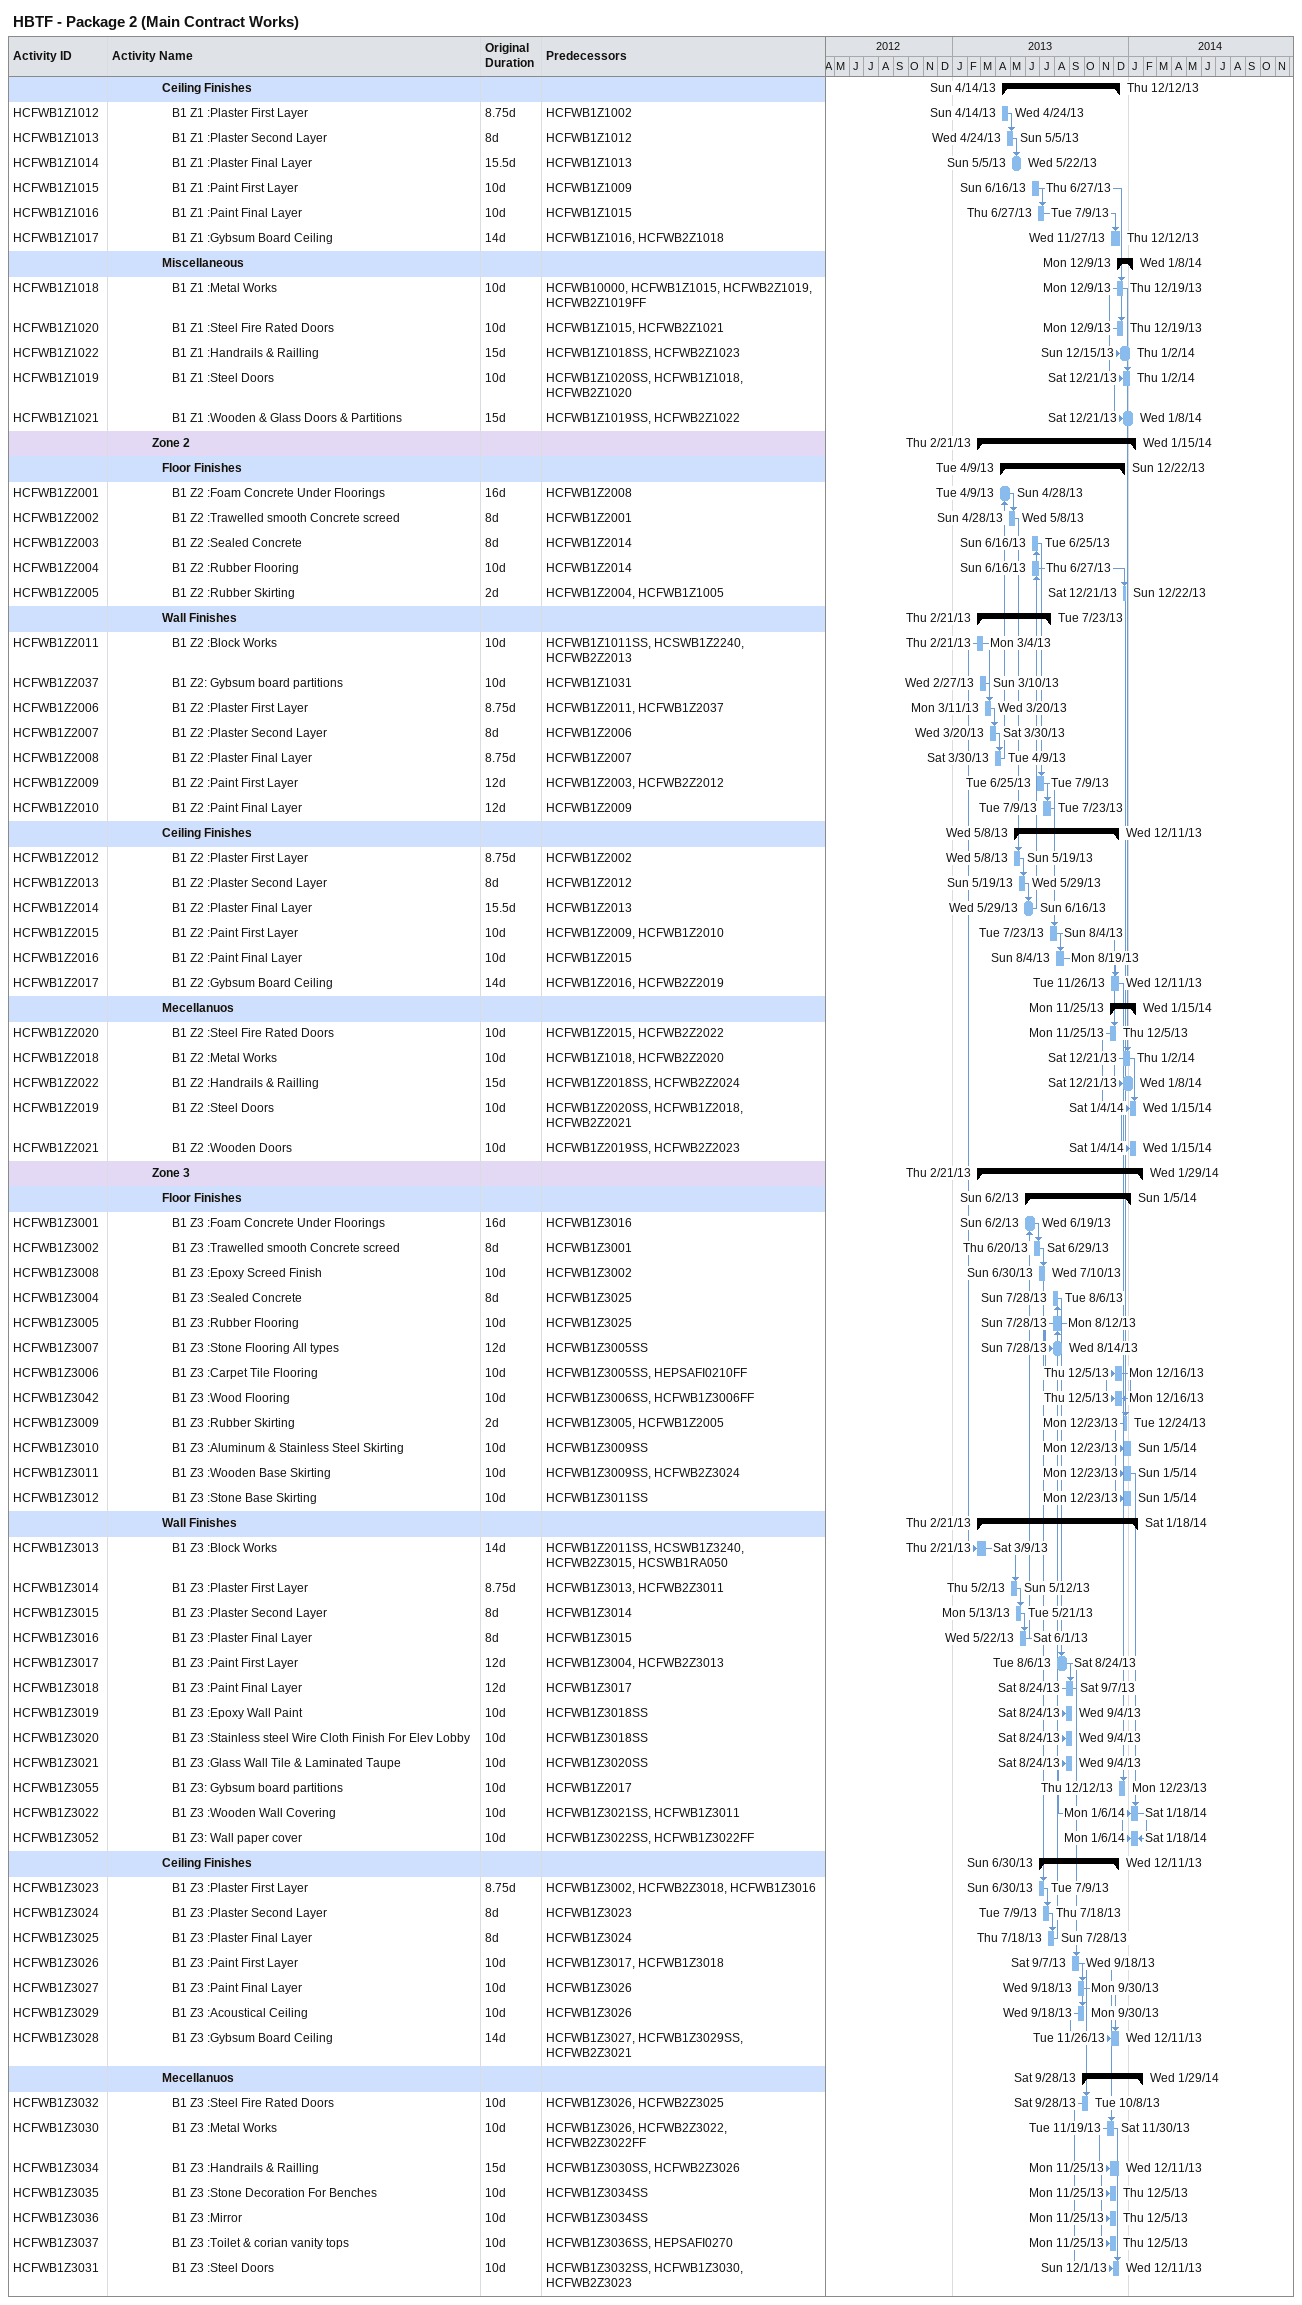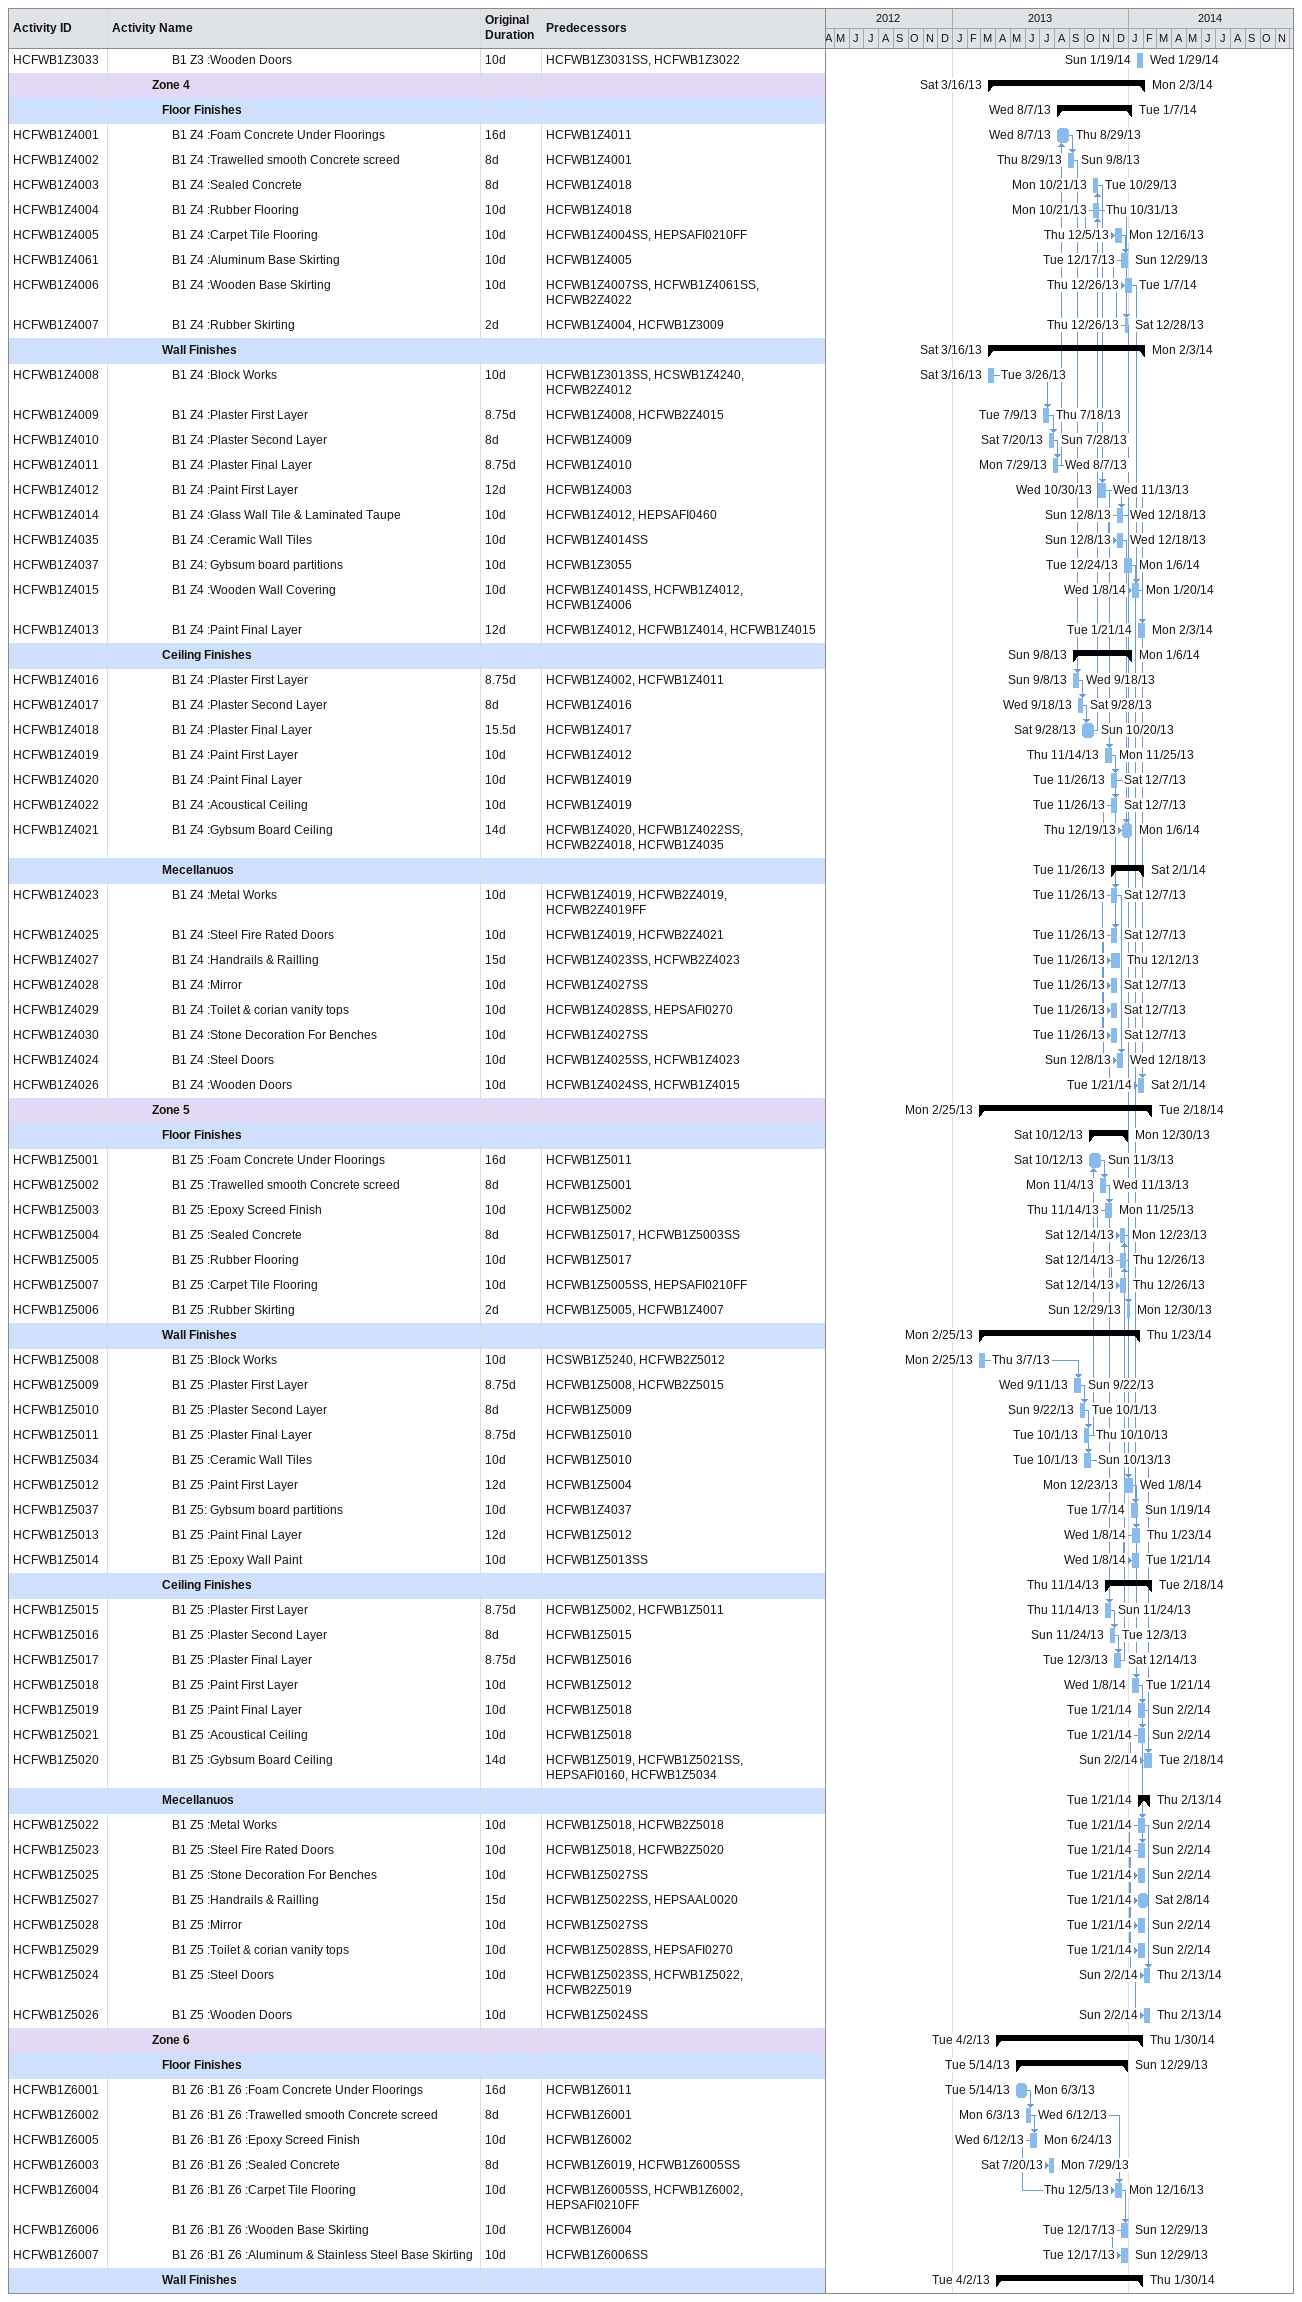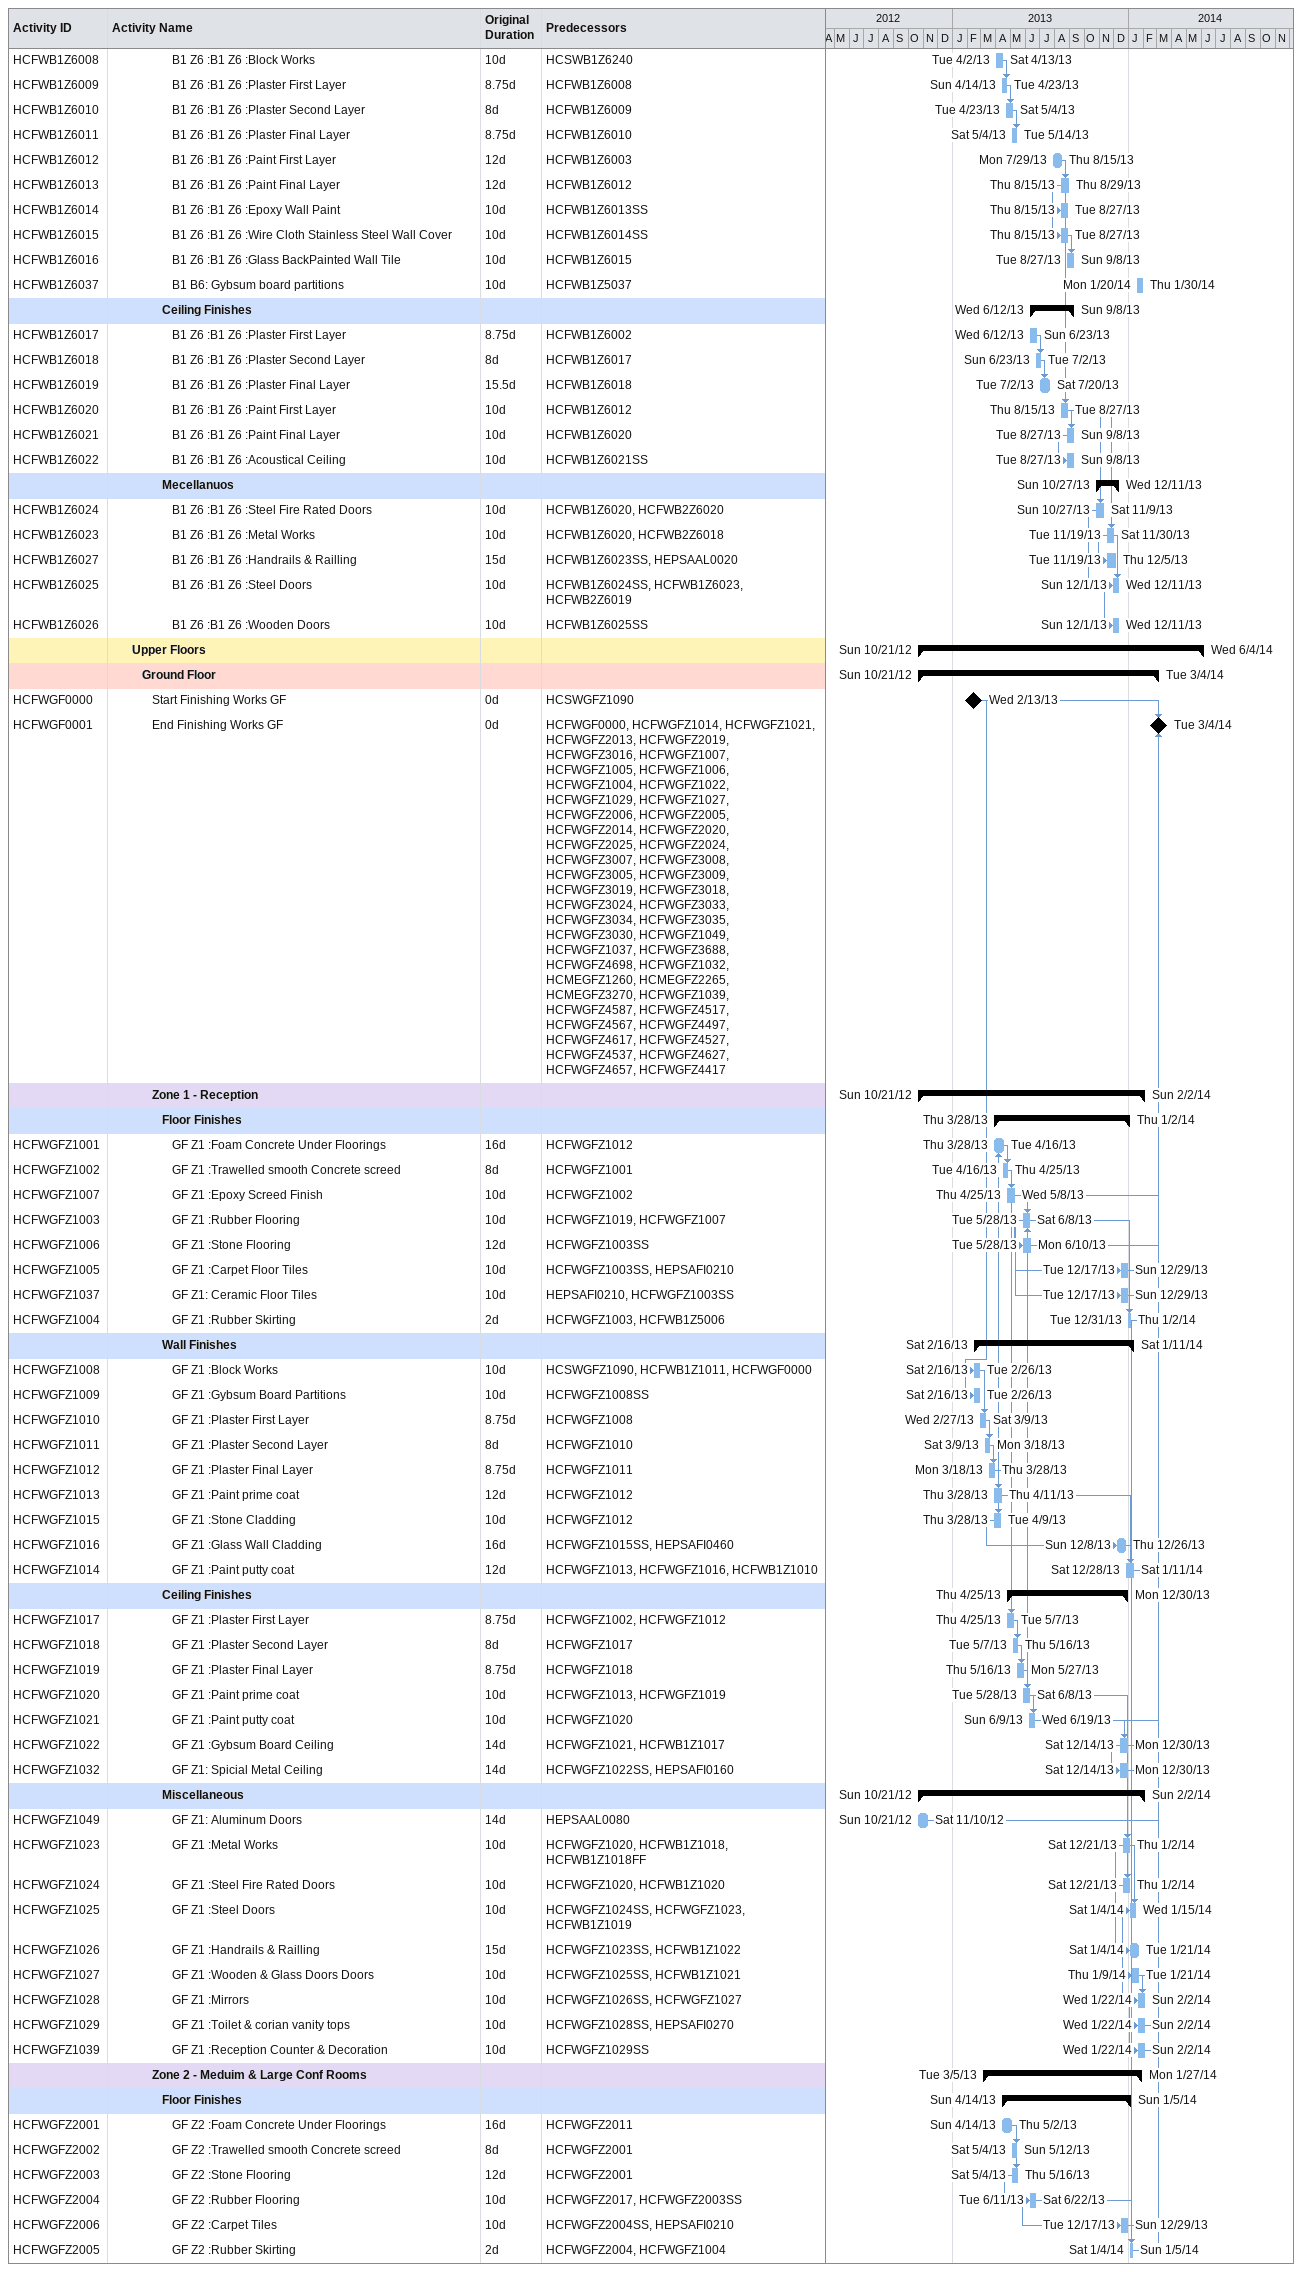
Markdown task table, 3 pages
HBTF - Package 2 (Main Contract Works)

| ID | Level | Task | Original duration | Start | Finish | Predecessors |
|---|---|---|---|---|---|---|
|  | 6 | **Ceiling Finishes** |  | 2013-04-14 | 2013-12-12 |  |
| HCFWB1Z1012 | 7 | B1 Z1 :Plaster First Layer | 8.75d | 2013-04-14 | 2013-04-24 | HCFWB1Z1002 |
| HCFWB1Z1013 | 7 | B1 Z1 :Plaster Second Layer | 8d | 2013-04-24 | 2013-05-05 | HCFWB1Z1012 |
| HCFWB1Z1014 | 7 | B1 Z1 :Plaster Final Layer | 15.5d | 2013-05-05 | 2013-05-22 | HCFWB1Z1013 |
| HCFWB1Z1015 | 7 | B1 Z1 :Paint First Layer | 10d | 2013-06-16 | 2013-06-27 | HCFWB1Z1009 |
| HCFWB1Z1016 | 7 | B1 Z1 :Paint Final Layer | 10d | 2013-06-27 | 2013-07-09 | HCFWB1Z1015 |
| HCFWB1Z1017 | 7 | B1 Z1 :Gybsum Board Ceiling | 14d | 2013-11-27 | 2013-12-12 | HCFWB1Z1016, HCFWB2Z1018 |
|  | 6 | **Miscellaneous** |  | 2013-12-09 | 2014-01-08 |  |
| HCFWB1Z1018 | 7 | B1 Z1 :Metal Works | 10d | 2013-12-09 | 2013-12-19 | HCFWB10000, HCFWB1Z1015, HCFWB2Z1019, HCFWB2Z1019FF |
| HCFWB1Z1020 | 7 | B1 Z1 :Steel Fire Rated Doors | 10d | 2013-12-09 | 2013-12-19 | HCFWB1Z1015, HCFWB2Z1021 |
| HCFWB1Z1022 | 7 | B1 Z1 :Handrails & Railling | 15d | 2013-12-15 | 2014-01-02 | HCFWB1Z1018SS, HCFWB2Z1023 |
| HCFWB1Z1019 | 7 | B1 Z1 :Steel Doors | 10d | 2013-12-21 | 2014-01-02 | HCFWB1Z1020SS, HCFWB1Z1018, HCFWB2Z1020 |
| HCFWB1Z1021 | 7 | B1 Z1 :Wooden & Glass Doors & Partitions | 15d | 2013-12-21 | 2014-01-08 | HCFWB1Z1019SS, HCFWB2Z1022 |
|  | 5 | **Zone 2** |  | 2013-02-21 | 2014-01-15 |  |
|  | 6 | **Floor Finishes** |  | 2013-04-09 | 2013-12-22 |  |
| HCFWB1Z2001 | 7 | B1 Z2 :Foam Concrete Under Floorings | 16d | 2013-04-09 | 2013-04-28 | HCFWB1Z2008 |
| HCFWB1Z2002 | 7 | B1 Z2 :Trawelled smooth Concrete screed | 8d | 2013-04-28 | 2013-05-08 | HCFWB1Z2001 |
| HCFWB1Z2003 | 7 | B1 Z2 :Sealed Concrete | 8d | 2013-06-16 | 2013-06-25 | HCFWB1Z2014 |
| HCFWB1Z2004 | 7 | B1 Z2 :Rubber Flooring | 10d | 2013-06-16 | 2013-06-27 | HCFWB1Z2014 |
| HCFWB1Z2005 | 7 | B1 Z2 :Rubber Skirting | 2d | 2013-12-21 | 2013-12-22 | HCFWB1Z2004, HCFWB1Z1005 |
|  | 6 | **Wall Finishes** |  | 2013-02-21 | 2013-07-23 |  |
| HCFWB1Z2011 | 7 | B1 Z2 :Block Works | 10d | 2013-02-21 | 2013-03-04 | HCFWB1Z1011SS, HCSWB1Z2240, HCFWB2Z2013 |
| HCFWB1Z2037 | 7 | B1 Z2: Gybsum board partitions | 10d | 2013-02-27 | 2013-03-10 | HCFWB1Z1031 |
| HCFWB1Z2006 | 7 | B1 Z2 :Plaster First Layer | 8.75d | 2013-03-11 | 2013-03-20 | HCFWB1Z2011, HCFWB1Z2037 |
| HCFWB1Z2007 | 7 | B1 Z2 :Plaster Second Layer | 8d | 2013-03-20 | 2013-03-30 | HCFWB1Z2006 |
| HCFWB1Z2008 | 7 | B1 Z2 :Plaster Final Layer | 8.75d | 2013-03-30 | 2013-04-09 | HCFWB1Z2007 |
| HCFWB1Z2009 | 7 | B1 Z2 :Paint First Layer | 12d | 2013-06-25 | 2013-07-09 | HCFWB1Z2003, HCFWB2Z2012 |
| HCFWB1Z2010 | 7 | B1 Z2 :Paint Final Layer | 12d | 2013-07-09 | 2013-07-23 | HCFWB1Z2009 |
|  | 6 | **Ceiling Finishes** |  | 2013-05-08 | 2013-12-11 |  |
| HCFWB1Z2012 | 7 | B1 Z2 :Plaster First Layer | 8.75d | 2013-05-08 | 2013-05-19 | HCFWB1Z2002 |
| HCFWB1Z2013 | 7 | B1 Z2 :Plaster Second Layer | 8d | 2013-05-19 | 2013-05-29 | HCFWB1Z2012 |
| HCFWB1Z2014 | 7 | B1 Z2 :Plaster Final Layer | 15.5d | 2013-05-29 | 2013-06-16 | HCFWB1Z2013 |
| HCFWB1Z2015 | 7 | B1 Z2 :Paint First Layer | 10d | 2013-07-23 | 2013-08-04 | HCFWB1Z2009, HCFWB1Z2010 |
| HCFWB1Z2016 | 7 | B1 Z2 :Paint Final Layer | 10d | 2013-08-04 | 2013-08-19 | HCFWB1Z2015 |
| HCFWB1Z2017 | 7 | B1 Z2 :Gybsum Board Ceiling | 14d | 2013-11-26 | 2013-12-11 | HCFWB1Z2016, HCFWB2Z2019 |
|  | 6 | **Mecellanuos** |  | 2013-11-25 | 2014-01-15 |  |
| HCFWB1Z2020 | 7 | B1 Z2 :Steel Fire Rated Doors | 10d | 2013-11-25 | 2013-12-05 | HCFWB1Z2015, HCFWB2Z2022 |
| HCFWB1Z2018 | 7 | B1 Z2 :Metal Works | 10d | 2013-12-21 | 2014-01-02 | HCFWB1Z1018, HCFWB2Z2020 |
| HCFWB1Z2022 | 7 | B1 Z2 :Handrails & Railling | 15d | 2013-12-21 | 2014-01-08 | HCFWB1Z2018SS, HCFWB2Z2024 |
| HCFWB1Z2019 | 7 | B1 Z2 :Steel Doors | 10d | 2014-01-04 | 2014-01-15 | HCFWB1Z2020SS, HCFWB1Z2018, HCFWB2Z2021 |
| HCFWB1Z2021 | 7 | B1 Z2 :Wooden Doors | 10d | 2014-01-04 | 2014-01-15 | HCFWB1Z2019SS, HCFWB2Z2023 |
|  | 5 | **Zone 3** |  | 2013-02-21 | 2014-01-29 |  |
|  | 6 | **Floor Finishes** |  | 2013-06-02 | 2014-01-05 |  |
| HCFWB1Z3001 | 7 | B1 Z3 :Foam Concrete Under Floorings | 16d | 2013-06-02 | 2013-06-19 | HCFWB1Z3016 |
| HCFWB1Z3002 | 7 | B1 Z3 :Trawelled smooth Concrete screed | 8d | 2013-06-20 | 2013-06-29 | HCFWB1Z3001 |
| HCFWB1Z3008 | 7 | B1 Z3 :Epoxy Screed Finish | 10d | 2013-06-30 | 2013-07-10 | HCFWB1Z3002 |
| HCFWB1Z3004 | 7 | B1 Z3 :Sealed Concrete | 8d | 2013-07-28 | 2013-08-06 | HCFWB1Z3025 |
| HCFWB1Z3005 | 7 | B1 Z3 :Rubber Flooring | 10d | 2013-07-28 | 2013-08-12 | HCFWB1Z3025 |
| HCFWB1Z3007 | 7 | B1 Z3 :Stone Flooring All types | 12d | 2013-07-28 | 2013-08-14 | HCFWB1Z3005SS |
| HCFWB1Z3006 | 7 | B1 Z3 :Carpet Tile Flooring | 10d | 2013-12-05 | 2013-12-16 | HCFWB1Z3005SS, HEPSAFI0210FF |
| HCFWB1Z3042 | 7 | B1 Z3 :Wood Flooring | 10d | 2013-12-05 | 2013-12-16 | HCFWB1Z3006SS, HCFWB1Z3006FF |
| HCFWB1Z3009 | 7 | B1 Z3 :Rubber Skirting | 2d | 2013-12-23 | 2013-12-24 | HCFWB1Z3005, HCFWB1Z2005 |
| HCFWB1Z3010 | 7 | B1 Z3 :Aluminum & Stainless Steel Skirting | 10d | 2013-12-23 | 2014-01-05 | HCFWB1Z3009SS |
| HCFWB1Z3011 | 7 | B1 Z3 :Wooden Base Skirting | 10d | 2013-12-23 | 2014-01-05 | HCFWB1Z3009SS, HCFWB2Z3024 |
| HCFWB1Z3012 | 7 | B1 Z3 :Stone Base Skirting | 10d | 2013-12-23 | 2014-01-05 | HCFWB1Z3011SS |
|  | 6 | **Wall Finishes** |  | 2013-02-21 | 2014-01-18 |  |
| HCFWB1Z3013 | 7 | B1 Z3 :Block Works | 14d | 2013-02-21 | 2013-03-09 | HCFWB1Z2011SS, HCSWB1Z3240, HCFWB2Z3015, HCSWB1RA050 |
| HCFWB1Z3014 | 7 | B1 Z3 :Plaster First Layer | 8.75d | 2013-05-02 | 2013-05-12 | HCFWB1Z3013, HCFWB2Z3011 |
| HCFWB1Z3015 | 7 | B1 Z3 :Plaster Second Layer | 8d | 2013-05-13 | 2013-05-21 | HCFWB1Z3014 |
| HCFWB1Z3016 | 7 | B1 Z3 :Plaster Final Layer | 8d | 2013-05-22 | 2013-06-01 | HCFWB1Z3015 |
| HCFWB1Z3017 | 7 | B1 Z3 :Paint First Layer | 12d | 2013-08-06 | 2013-08-24 | HCFWB1Z3004, HCFWB2Z3013 |
| HCFWB1Z3018 | 7 | B1 Z3 :Paint Final Layer | 12d | 2013-08-24 | 2013-09-07 | HCFWB1Z3017 |
| HCFWB1Z3019 | 7 | B1 Z3 :Epoxy Wall Paint | 10d | 2013-08-24 | 2013-09-04 | HCFWB1Z3018SS |
| HCFWB1Z3020 | 7 | B1 Z3 :Stainless steel Wire Cloth Finish For Elev Lobby | 10d | 2013-08-24 | 2013-09-04 | HCFWB1Z3018SS |
| HCFWB1Z3021 | 7 | B1 Z3 :Glass Wall Tile & Laminated Taupe | 10d | 2013-08-24 | 2013-09-04 | HCFWB1Z3020SS |
| HCFWB1Z3055 | 7 | B1 Z3: Gybsum board partitions | 10d | 2013-12-12 | 2013-12-23 | HCFWB1Z2017 |
| HCFWB1Z3022 | 7 | B1 Z3 :Wooden Wall Covering | 10d | 2014-01-06 | 2014-01-18 | HCFWB1Z3021SS, HCFWB1Z3011 |
| HCFWB1Z3052 | 7 | B1 Z3: Wall paper cover | 10d | 2014-01-06 | 2014-01-18 | HCFWB1Z3022SS, HCFWB1Z3022FF |
|  | 6 | **Ceiling Finishes** |  | 2013-06-30 | 2013-12-11 |  |
| HCFWB1Z3023 | 7 | B1 Z3 :Plaster First Layer | 8.75d | 2013-06-30 | 2013-07-09 | HCFWB1Z3002, HCFWB2Z3018, HCFWB1Z3016 |
| HCFWB1Z3024 | 7 | B1 Z3 :Plaster Second Layer | 8d | 2013-07-09 | 2013-07-18 | HCFWB1Z3023 |
| HCFWB1Z3025 | 7 | B1 Z3 :Plaster Final Layer | 8d | 2013-07-18 | 2013-07-28 | HCFWB1Z3024 |
| HCFWB1Z3026 | 7 | B1 Z3 :Paint First Layer | 10d | 2013-09-07 | 2013-09-18 | HCFWB1Z3017, HCFWB1Z3018 |
| HCFWB1Z3027 | 7 | B1 Z3 :Paint Final Layer | 10d | 2013-09-18 | 2013-09-30 | HCFWB1Z3026 |
| HCFWB1Z3029 | 7 | B1 Z3 :Acoustical Ceiling | 10d | 2013-09-18 | 2013-09-30 | HCFWB1Z3026 |
| HCFWB1Z3028 | 7 | B1 Z3 :Gybsum Board Ceiling | 14d | 2013-11-26 | 2013-12-11 | HCFWB1Z3027, HCFWB1Z3029SS, HCFWB2Z3021 |
|  | 6 | **Mecellanuos** |  | 2013-09-28 | 2014-01-29 |  |
| HCFWB1Z3032 | 7 | B1 Z3 :Steel Fire Rated Doors | 10d | 2013-09-28 | 2013-10-08 | HCFWB1Z3026, HCFWB2Z3025 |
| HCFWB1Z3030 | 7 | B1 Z3 :Metal Works | 10d | 2013-11-19 | 2013-11-30 | HCFWB1Z3026, HCFWB2Z3022, HCFWB2Z3022FF |
| HCFWB1Z3034 | 7 | B1 Z3 :Handrails & Railling | 15d | 2013-11-25 | 2013-12-11 | HCFWB1Z3030SS, HCFWB2Z3026 |
| HCFWB1Z3035 | 7 | B1 Z3 :Stone Decoration For Benches | 10d | 2013-11-25 | 2013-12-05 | HCFWB1Z3034SS |
| HCFWB1Z3036 | 7 | B1 Z3 :Mirror | 10d | 2013-11-25 | 2013-12-05 | HCFWB1Z3034SS |
| HCFWB1Z3037 | 7 | B1 Z3 :Toilet & corian vanity tops | 10d | 2013-11-25 | 2013-12-05 | HCFWB1Z3036SS, HEPSAFI0270 |
| HCFWB1Z3031 | 7 | B1 Z3 :Steel Doors | 10d | 2013-12-01 | 2013-12-11 | HCFWB1Z3032SS, HCFWB1Z3030, HCFWB2Z3023 |
| HCFWB1Z3033 | 7 | B1 Z3 :Wooden Doors | 10d | 2014-01-19 | 2014-01-29 | HCFWB1Z3031SS, HCFWB1Z3022 |
|  | 5 | **Zone 4** |  | 2013-03-16 | 2014-02-03 |  |
|  | 6 | **Floor Finishes** |  | 2013-08-07 | 2014-01-07 |  |
| HCFWB1Z4001 | 7 | B1 Z4 :Foam Concrete Under Floorings | 16d | 2013-08-07 | 2013-08-29 | HCFWB1Z4011 |
| HCFWB1Z4002 | 7 | B1 Z4 :Trawelled smooth Concrete screed | 8d | 2013-08-29 | 2013-09-08 | HCFWB1Z4001 |
| HCFWB1Z4003 | 7 | B1 Z4 :Sealed Concrete | 8d | 2013-10-21 | 2013-10-29 | HCFWB1Z4018 |
| HCFWB1Z4004 | 7 | B1 Z4 :Rubber Flooring | 10d | 2013-10-21 | 2013-10-31 | HCFWB1Z4018 |
| HCFWB1Z4005 | 7 | B1 Z4 :Carpet Tile Flooring | 10d | 2013-12-05 | 2013-12-16 | HCFWB1Z4004SS, HEPSAFI0210FF |
| HCFWB1Z4061 | 7 | B1 Z4 :Aluminum Base Skirting | 10d | 2013-12-17 | 2013-12-29 | HCFWB1Z4005 |
| HCFWB1Z4006 | 7 | B1 Z4 :Wooden Base Skirting | 10d | 2013-12-26 | 2014-01-07 | HCFWB1Z4007SS, HCFWB1Z4061SS, HCFWB2Z4022 |
| HCFWB1Z4007 | 7 | B1 Z4 :Rubber Skirting | 2d | 2013-12-26 | 2013-12-28 | HCFWB1Z4004, HCFWB1Z3009 |
|  | 6 | **Wall Finishes** |  | 2013-03-16 | 2014-02-03 |  |
| HCFWB1Z4008 | 7 | B1 Z4 :Block Works | 10d | 2013-03-16 | 2013-03-26 | HCFWB1Z3013SS, HCSWB1Z4240, HCFWB2Z4012 |
| HCFWB1Z4009 | 7 | B1 Z4 :Plaster First Layer | 8.75d | 2013-07-09 | 2013-07-18 | HCFWB1Z4008, HCFWB2Z4015 |
| HCFWB1Z4010 | 7 | B1 Z4 :Plaster Second Layer | 8d | 2013-07-20 | 2013-07-28 | HCFWB1Z4009 |
| HCFWB1Z4011 | 7 | B1 Z4 :Plaster Final Layer | 8.75d | 2013-07-29 | 2013-08-07 | HCFWB1Z4010 |
| HCFWB1Z4012 | 7 | B1 Z4 :Paint First Layer | 12d | 2013-10-30 | 2013-11-13 | HCFWB1Z4003 |
| HCFWB1Z4014 | 7 | B1 Z4 :Glass Wall Tile & Laminated Taupe | 10d | 2013-12-08 | 2013-12-18 | HCFWB1Z4012, HEPSAFI0460 |
| HCFWB1Z4035 | 7 | B1 Z4 :Ceramic Wall Tiles | 10d | 2013-12-08 | 2013-12-18 | HCFWB1Z4014SS |
| HCFWB1Z4037 | 7 | B1 Z4: Gybsum board partitions | 10d | 2013-12-24 | 2014-01-06 | HCFWB1Z3055 |
| HCFWB1Z4015 | 7 | B1 Z4 :Wooden Wall Covering | 10d | 2014-01-08 | 2014-01-20 | HCFWB1Z4014SS, HCFWB1Z4012, HCFWB1Z4006 |
| HCFWB1Z4013 | 7 | B1 Z4 :Paint Final Layer | 12d | 2014-01-21 | 2014-02-03 | HCFWB1Z4012, HCFWB1Z4014, HCFWB1Z4015 |
|  | 6 | **Ceiling Finishes** |  | 2013-09-08 | 2014-01-06 |  |
| HCFWB1Z4016 | 7 | B1 Z4 :Plaster First Layer | 8.75d | 2013-09-08 | 2013-09-18 | HCFWB1Z4002, HCFWB1Z4011 |
| HCFWB1Z4017 | 7 | B1 Z4 :Plaster Second Layer | 8d | 2013-09-18 | 2013-09-28 | HCFWB1Z4016 |
| HCFWB1Z4018 | 7 | B1 Z4 :Plaster Final Layer | 15.5d | 2013-09-28 | 2013-10-20 | HCFWB1Z4017 |
| HCFWB1Z4019 | 7 | B1 Z4 :Paint First Layer | 10d | 2013-11-14 | 2013-11-25 | HCFWB1Z4012 |
| HCFWB1Z4020 | 7 | B1 Z4 :Paint Final Layer | 10d | 2013-11-26 | 2013-12-07 | HCFWB1Z4019 |
| HCFWB1Z4022 | 7 | B1 Z4 :Acoustical Ceiling | 10d | 2013-11-26 | 2013-12-07 | HCFWB1Z4019 |
| HCFWB1Z4021 | 7 | B1 Z4 :Gybsum Board Ceiling | 14d | 2013-12-19 | 2014-01-06 | HCFWB1Z4020, HCFWB1Z4022SS, HCFWB2Z4018, HCFWB1Z4035 |
|  | 6 | **Mecellanuos** |  | 2013-11-26 | 2014-02-01 |  |
| HCFWB1Z4023 | 7 | B1 Z4 :Metal Works | 10d | 2013-11-26 | 2013-12-07 | HCFWB1Z4019, HCFWB2Z4019, HCFWB2Z4019FF |
| HCFWB1Z4025 | 7 | B1 Z4 :Steel Fire Rated Doors | 10d | 2013-11-26 | 2013-12-07 | HCFWB1Z4019, HCFWB2Z4021 |
| HCFWB1Z4027 | 7 | B1 Z4 :Handrails & Railling | 15d | 2013-11-26 | 2013-12-12 | HCFWB1Z4023SS, HCFWB2Z4023 |
| HCFWB1Z4028 | 7 | B1 Z4 :Mirror | 10d | 2013-11-26 | 2013-12-07 | HCFWB1Z4027SS |
| HCFWB1Z4029 | 7 | B1 Z4 :Toilet & corian vanity tops | 10d | 2013-11-26 | 2013-12-07 | HCFWB1Z4028SS, HEPSAFI0270 |
| HCFWB1Z4030 | 7 | B1 Z4 :Stone Decoration For Benches | 10d | 2013-11-26 | 2013-12-07 | HCFWB1Z4027SS |
| HCFWB1Z4024 | 7 | B1 Z4 :Steel Doors | 10d | 2013-12-08 | 2013-12-18 | HCFWB1Z4025SS, HCFWB1Z4023 |
| HCFWB1Z4026 | 7 | B1 Z4 :Wooden Doors | 10d | 2014-01-21 | 2014-02-01 | HCFWB1Z4024SS, HCFWB1Z4015 |
|  | 5 | **Zone 5** |  | 2013-02-25 | 2014-02-18 |  |
|  | 6 | **Floor Finishes** |  | 2013-10-12 | 2013-12-30 |  |
| HCFWB1Z5001 | 7 | B1 Z5 :Foam Concrete Under Floorings | 16d | 2013-10-12 | 2013-11-03 | HCFWB1Z5011 |
| HCFWB1Z5002 | 7 | B1 Z5 :Trawelled smooth Concrete screed | 8d | 2013-11-04 | 2013-11-13 | HCFWB1Z5001 |
| HCFWB1Z5003 | 7 | B1 Z5 :Epoxy Screed Finish | 10d | 2013-11-14 | 2013-11-25 | HCFWB1Z5002 |
| HCFWB1Z5004 | 7 | B1 Z5 :Sealed Concrete | 8d | 2013-12-14 | 2013-12-23 | HCFWB1Z5017, HCFWB1Z5003SS |
| HCFWB1Z5005 | 7 | B1 Z5 :Rubber Flooring | 10d | 2013-12-14 | 2013-12-26 | HCFWB1Z5017 |
| HCFWB1Z5007 | 7 | B1 Z5 :Carpet Tile Flooring | 10d | 2013-12-14 | 2013-12-26 | HCFWB1Z5005SS, HEPSAFI0210FF |
| HCFWB1Z5006 | 7 | B1 Z5 :Rubber Skirting | 2d | 2013-12-29 | 2013-12-30 | HCFWB1Z5005, HCFWB1Z4007 |
|  | 6 | **Wall Finishes** |  | 2013-02-25 | 2014-01-23 |  |
| HCFWB1Z5008 | 7 | B1 Z5 :Block Works | 10d | 2013-02-25 | 2013-03-07 | HCSWB1Z5240, HCFWB2Z5012 |
| HCFWB1Z5009 | 7 | B1 Z5 :Plaster First Layer | 8.75d | 2013-09-11 | 2013-09-22 | HCFWB1Z5008, HCFWB2Z5015 |
| HCFWB1Z5010 | 7 | B1 Z5 :Plaster Second Layer | 8d | 2013-09-22 | 2013-10-01 | HCFWB1Z5009 |
| HCFWB1Z5011 | 7 | B1 Z5 :Plaster Final Layer | 8.75d | 2013-10-01 | 2013-10-10 | HCFWB1Z5010 |
| HCFWB1Z5034 | 7 | B1 Z5 :Ceramic Wall Tiles | 10d | 2013-10-01 | 2013-10-13 | HCFWB1Z5010 |
| HCFWB1Z5012 | 7 | B1 Z5 :Paint First Layer | 12d | 2013-12-23 | 2014-01-08 | HCFWB1Z5004 |
| HCFWB1Z5037 | 7 | B1 Z5: Gybsum board partitions | 10d | 2014-01-07 | 2014-01-19 | HCFWB1Z4037 |
| HCFWB1Z5013 | 7 | B1 Z5 :Paint Final Layer | 12d | 2014-01-08 | 2014-01-23 | HCFWB1Z5012 |
| HCFWB1Z5014 | 7 | B1 Z5 :Epoxy Wall Paint | 10d | 2014-01-08 | 2014-01-21 | HCFWB1Z5013SS |
|  | 6 | **Ceiling Finishes** |  | 2013-11-14 | 2014-02-18 |  |
| HCFWB1Z5015 | 7 | B1 Z5 :Plaster First Layer | 8.75d | 2013-11-14 | 2013-11-24 | HCFWB1Z5002, HCFWB1Z5011 |
| HCFWB1Z5016 | 7 | B1 Z5 :Plaster Second Layer | 8d | 2013-11-24 | 2013-12-03 | HCFWB1Z5015 |
| HCFWB1Z5017 | 7 | B1 Z5 :Plaster Final Layer | 8.75d | 2013-12-03 | 2013-12-14 | HCFWB1Z5016 |
| HCFWB1Z5018 | 7 | B1 Z5 :Paint First Layer | 10d | 2014-01-08 | 2014-01-21 | HCFWB1Z5012 |
| HCFWB1Z5019 | 7 | B1 Z5 :Paint Final Layer | 10d | 2014-01-21 | 2014-02-02 | HCFWB1Z5018 |
| HCFWB1Z5021 | 7 | B1 Z5 :Acoustical Ceiling | 10d | 2014-01-21 | 2014-02-02 | HCFWB1Z5018 |
| HCFWB1Z5020 | 7 | B1 Z5 :Gybsum Board Ceiling | 14d | 2014-02-02 | 2014-02-18 | HCFWB1Z5019, HCFWB1Z5021SS, HEPSAFI0160, HCFWB1Z5034 |
|  | 6 | **Mecellanuos** |  | 2014-01-21 | 2014-02-13 |  |
| HCFWB1Z5022 | 7 | B1 Z5 :Metal Works | 10d | 2014-01-21 | 2014-02-02 | HCFWB1Z5018, HCFWB2Z5018 |
| HCFWB1Z5023 | 7 | B1 Z5 :Steel Fire Rated Doors | 10d | 2014-01-21 | 2014-02-02 | HCFWB1Z5018, HCFWB2Z5020 |
| HCFWB1Z5025 | 7 | B1 Z5 :Stone Decoration For Benches | 10d | 2014-01-21 | 2014-02-02 | HCFWB1Z5027SS |
| HCFWB1Z5027 | 7 | B1 Z5 :Handrails & Railling | 15d | 2014-01-21 | 2014-02-08 | HCFWB1Z5022SS, HEPSAAL0020 |
| HCFWB1Z5028 | 7 | B1 Z5 :Mirror | 10d | 2014-01-21 | 2014-02-02 | HCFWB1Z5027SS |
| HCFWB1Z5029 | 7 | B1 Z5 :Toilet & corian vanity tops | 10d | 2014-01-21 | 2014-02-02 | HCFWB1Z5028SS, HEPSAFI0270 |
| HCFWB1Z5024 | 7 | B1 Z5 :Steel Doors | 10d | 2014-02-02 | 2014-02-13 | HCFWB1Z5023SS, HCFWB1Z5022, HCFWB2Z5019 |
| HCFWB1Z5026 | 7 | B1 Z5 :Wooden Doors | 10d | 2014-02-02 | 2014-02-13 | HCFWB1Z5024SS |
|  | 5 | **Zone 6** |  | 2013-04-02 | 2014-01-30 |  |
|  | 6 | **Floor Finishes** |  | 2013-05-14 | 2013-12-29 |  |
| HCFWB1Z6001 | 7 | B1 Z6 :B1 Z6 :Foam Concrete Under Floorings | 16d | 2013-05-14 | 2013-06-03 | HCFWB1Z6011 |
| HCFWB1Z6002 | 7 | B1 Z6 :B1 Z6 :Trawelled smooth Concrete screed | 8d | 2013-06-03 | 2013-06-12 | HCFWB1Z6001 |
| HCFWB1Z6005 | 7 | B1 Z6 :B1 Z6 :Epoxy Screed Finish | 10d | 2013-06-12 | 2013-06-24 | HCFWB1Z6002 |
| HCFWB1Z6003 | 7 | B1 Z6 :B1 Z6 :Sealed Concrete | 8d | 2013-07-20 | 2013-07-29 | HCFWB1Z6019, HCFWB1Z6005SS |
| HCFWB1Z6004 | 7 | B1 Z6 :B1 Z6 :Carpet Tile Flooring | 10d | 2013-12-05 | 2013-12-16 | HCFWB1Z6005SS, HCFWB1Z6002, HEPSAFI0210FF |
| HCFWB1Z6006 | 7 | B1 Z6 :B1 Z6 :Wooden Base Skirting | 10d | 2013-12-17 | 2013-12-29 | HCFWB1Z6004 |
| HCFWB1Z6007 | 7 | B1 Z6 :B1 Z6 :Aluminum & Stainless Steel Base Skirting | 10d | 2013-12-17 | 2013-12-29 | HCFWB1Z6006SS |
|  | 6 | **Wall Finishes** |  | 2013-04-02 | 2014-01-30 |  |
| HCFWB1Z6008 | 7 | B1 Z6 :B1 Z6 :Block Works | 10d | 2013-04-02 | 2013-04-13 | HCSWB1Z6240 |
| HCFWB1Z6009 | 7 | B1 Z6 :B1 Z6 :Plaster First Layer | 8.75d | 2013-04-14 | 2013-04-23 | HCFWB1Z6008 |
| HCFWB1Z6010 | 7 | B1 Z6 :B1 Z6 :Plaster Second Layer | 8d | 2013-04-23 | 2013-05-04 | HCFWB1Z6009 |
| HCFWB1Z6011 | 7 | B1 Z6 :B1 Z6 :Plaster Final Layer | 8.75d | 2013-05-04 | 2013-05-14 | HCFWB1Z6010 |
| HCFWB1Z6012 | 7 | B1 Z6 :B1 Z6 :Paint First Layer | 12d | 2013-07-29 | 2013-08-15 | HCFWB1Z6003 |
| HCFWB1Z6013 | 7 | B1 Z6 :B1 Z6 :Paint Final Layer | 12d | 2013-08-15 | 2013-08-29 | HCFWB1Z6012 |
| HCFWB1Z6014 | 7 | B1 Z6 :B1 Z6 :Epoxy Wall Paint | 10d | 2013-08-15 | 2013-08-27 | HCFWB1Z6013SS |
| HCFWB1Z6015 | 7 | B1 Z6 :B1 Z6 :Wire Cloth Stainless Steel Wall Cover | 10d | 2013-08-15 | 2013-08-27 | HCFWB1Z6014SS |
| HCFWB1Z6016 | 7 | B1 Z6 :B1 Z6 :Glass BackPainted Wall Tile | 10d | 2013-08-27 | 2013-09-08 | HCFWB1Z6015 |
| HCFWB1Z6037 | 7 | B1 B6: Gybsum board partitions | 10d | 2014-01-20 | 2014-01-30 | HCFWB1Z5037 |
|  | 6 | **Ceiling Finishes** |  | 2013-06-12 | 2013-09-08 |  |
| HCFWB1Z6017 | 7 | B1 Z6 :B1 Z6 :Plaster First Layer | 8.75d | 2013-06-12 | 2013-06-23 | HCFWB1Z6002 |
| HCFWB1Z6018 | 7 | B1 Z6 :B1 Z6 :Plaster Second Layer | 8d | 2013-06-23 | 2013-07-02 | HCFWB1Z6017 |
| HCFWB1Z6019 | 7 | B1 Z6 :B1 Z6 :Plaster Final Layer | 15.5d | 2013-07-02 | 2013-07-20 | HCFWB1Z6018 |
| HCFWB1Z6020 | 7 | B1 Z6 :B1 Z6 :Paint First Layer | 10d | 2013-08-15 | 2013-08-27 | HCFWB1Z6012 |
| HCFWB1Z6021 | 7 | B1 Z6 :B1 Z6 :Paint Final Layer | 10d | 2013-08-27 | 2013-09-08 | HCFWB1Z6020 |
| HCFWB1Z6022 | 7 | B1 Z6 :B1 Z6 :Acoustical Ceiling | 10d | 2013-08-27 | 2013-09-08 | HCFWB1Z6021SS |
|  | 6 | **Mecellanuos** |  | 2013-10-27 | 2013-12-11 |  |
| HCFWB1Z6024 | 7 | B1 Z6 :B1 Z6 :Steel Fire Rated Doors | 10d | 2013-10-27 | 2013-11-09 | HCFWB1Z6020, HCFWB2Z6020 |
| HCFWB1Z6023 | 7 | B1 Z6 :B1 Z6 :Metal Works | 10d | 2013-11-19 | 2013-11-30 | HCFWB1Z6020, HCFWB2Z6018 |
| HCFWB1Z6027 | 7 | B1 Z6 :B1 Z6 :Handrails & Railling | 15d | 2013-11-19 | 2013-12-05 | HCFWB1Z6023SS, HEPSAAL0020 |
| HCFWB1Z6025 | 7 | B1 Z6 :B1 Z6 :Steel Doors | 10d | 2013-12-01 | 2013-12-11 | HCFWB1Z6024SS, HCFWB1Z6023, HCFWB2Z6019 |
| HCFWB1Z6026 | 7 | B1 Z6 :B1 Z6 :Wooden Doors | 10d | 2013-12-01 | 2013-12-11 | HCFWB1Z6025SS |
|  | 3 | **Upper Floors** |  | 2012-10-21 | 2014-06-04 |  |
|  | 4 | **Ground Floor** |  | 2012-10-21 | 2014-03-04 |  |
| HCFWGF0000 | 5 | Start Finishing Works GF | 0d | 2013-02-13 | 2013-02-13 | HCSWGFZ1090 |
| HCFWGF0001 | 5 | End Finishing Works GF | 0d | 2014-03-04 | 2014-03-04 | HCFWGF0000, HCFWGFZ1014, HCFWGFZ1021, HCFWGFZ2013, HCFWGFZ2019, HCFWGFZ3016, HCFWGFZ1007, HCFWGFZ1005, HCFWGFZ1006, HCFWGFZ1004, HCFWGFZ1022, HCFWGFZ1029, HCFWGFZ1027, HCFWGFZ2006, HCFWGFZ2005, HCFWGFZ2014, HCFWGFZ2020, HCFWGFZ2025, HCFWGFZ2024, HCFWGFZ3007, HCFWGFZ3008, HCFWGFZ3005, HCFWGFZ3009, HCFWGFZ3019, HCFWGFZ3018, HCFWGFZ3024, HCFWGFZ3033, HCFWGFZ3034, HCFWGFZ3035, HCFWGFZ3030, HCFWGFZ1049, HCFWGFZ1037, HCFWGFZ3688, HCFWGFZ4698, HCFWGFZ1032, HCMEGFZ1260, HCMEGFZ2265, HCMEGFZ3270, HCFWGFZ1039, HCFWGFZ4587, HCFWGFZ4517, HCFWGFZ4567, HCFWGFZ4497, HCFWGFZ4617, HCFWGFZ4527, HCFWGFZ4537, HCFWGFZ4627, HCFWGFZ4657, HCFWGFZ4417 |
|  | 5 | **Zone 1 - Reception** |  | 2012-10-21 | 2014-02-02 |  |
|  | 6 | **Floor Finishes** |  | 2013-03-28 | 2014-01-02 |  |
| HCFWGFZ1001 | 7 | GF Z1 :Foam Concrete Under Floorings | 16d | 2013-03-28 | 2013-04-16 | HCFWGFZ1012 |
| HCFWGFZ1002 | 7 | GF Z1 :Trawelled smooth Concrete screed | 8d | 2013-04-16 | 2013-04-25 | HCFWGFZ1001 |
| HCFWGFZ1007 | 7 | GF Z1 :Epoxy Screed Finish | 10d | 2013-04-25 | 2013-05-08 | HCFWGFZ1002 |
| HCFWGFZ1003 | 7 | GF Z1 :Rubber Flooring | 10d | 2013-05-28 | 2013-06-08 | HCFWGFZ1019, HCFWGFZ1007 |
| HCFWGFZ1006 | 7 | GF Z1 :Stone Flooring | 12d | 2013-05-28 | 2013-06-10 | HCFWGFZ1003SS |
| HCFWGFZ1005 | 7 | GF Z1 :Carpet Floor Tiles | 10d | 2013-12-17 | 2013-12-29 | HCFWGFZ1003SS, HEPSAFI0210 |
| HCFWGFZ1037 | 7 | GF Z1: Ceramic Floor Tiles | 10d | 2013-12-17 | 2013-12-29 | HEPSAFI0210, HCFWGFZ1003SS |
| HCFWGFZ1004 | 7 | GF Z1 :Rubber Skirting | 2d | 2013-12-31 | 2014-01-02 | HCFWGFZ1003, HCFWB1Z5006 |
|  | 6 | **Wall Finishes** |  | 2013-02-16 | 2014-01-11 |  |
| HCFWGFZ1008 | 7 | GF Z1 :Block Works | 10d | 2013-02-16 | 2013-02-26 | HCSWGFZ1090, HCFWB1Z1011, HCFWGF0000 |
| HCFWGFZ1009 | 7 | GF Z1 :Gybsum Board Partitions | 10d | 2013-02-16 | 2013-02-26 | HCFWGFZ1008SS |
| HCFWGFZ1010 | 7 | GF Z1 :Plaster First Layer | 8.75d | 2013-02-27 | 2013-03-09 | HCFWGFZ1008 |
| HCFWGFZ1011 | 7 | GF Z1 :Plaster Second Layer | 8d | 2013-03-09 | 2013-03-18 | HCFWGFZ1010 |
| HCFWGFZ1012 | 7 | GF Z1 :Plaster Final Layer | 8.75d | 2013-03-18 | 2013-03-28 | HCFWGFZ1011 |
| HCFWGFZ1013 | 7 | GF Z1 :Paint prime coat | 12d | 2013-03-28 | 2013-04-11 | HCFWGFZ1012 |
| HCFWGFZ1015 | 7 | GF Z1 :Stone Cladding | 10d | 2013-03-28 | 2013-04-09 | HCFWGFZ1012 |
| HCFWGFZ1016 | 7 | GF Z1 :Glass Wall Cladding | 16d | 2013-12-08 | 2013-12-26 | HCFWGFZ1015SS, HEPSAFI0460 |
| HCFWGFZ1014 | 7 | GF Z1 :Paint putty coat | 12d | 2013-12-28 | 2014-01-11 | HCFWGFZ1013, HCFWGFZ1016, HCFWB1Z1010 |
|  | 6 | **Ceiling Finishes** |  | 2013-04-25 | 2013-12-30 |  |
| HCFWGFZ1017 | 7 | GF Z1 :Plaster First Layer | 8.75d | 2013-04-25 | 2013-05-07 | HCFWGFZ1002, HCFWGFZ1012 |
| HCFWGFZ1018 | 7 | GF Z1 :Plaster Second Layer | 8d | 2013-05-07 | 2013-05-16 | HCFWGFZ1017 |
| HCFWGFZ1019 | 7 | GF Z1 :Plaster Final Layer | 8.75d | 2013-05-16 | 2013-05-27 | HCFWGFZ1018 |
| HCFWGFZ1020 | 7 | GF Z1 :Paint prime coat | 10d | 2013-05-28 | 2013-06-08 | HCFWGFZ1013, HCFWGFZ1019 |
| HCFWGFZ1021 | 7 | GF Z1 :Paint putty coat | 10d | 2013-06-09 | 2013-06-19 | HCFWGFZ1020 |
| HCFWGFZ1022 | 7 | GF Z1 :Gybsum Board Ceiling | 14d | 2013-12-14 | 2013-12-30 | HCFWGFZ1021, HCFWB1Z1017 |
| HCFWGFZ1032 | 7 | GF Z1: Spicial Metal Ceiling | 14d | 2013-12-14 | 2013-12-30 | HCFWGFZ1022SS, HEPSAFI0160 |
|  | 6 | **Miscellaneous** |  | 2012-10-21 | 2014-02-02 |  |
| HCFWGFZ1049 | 7 | GF Z1: Aluminum Doors | 14d | 2012-10-21 | 2012-11-10 | HEPSAAL0080 |
| HCFWGFZ1023 | 7 | GF Z1 :Metal Works | 10d | 2013-12-21 | 2014-01-02 | HCFWGFZ1020, HCFWB1Z1018, HCFWB1Z1018FF |
| HCFWGFZ1024 | 7 | GF Z1 :Steel Fire Rated Doors | 10d | 2013-12-21 | 2014-01-02 | HCFWGFZ1020, HCFWB1Z1020 |
| HCFWGFZ1025 | 7 | GF Z1 :Steel Doors | 10d | 2014-01-04 | 2014-01-15 | HCFWGFZ1024SS, HCFWGFZ1023, HCFWB1Z1019 |
| HCFWGFZ1026 | 7 | GF Z1 :Handrails & Railling | 15d | 2014-01-04 | 2014-01-21 | HCFWGFZ1023SS, HCFWB1Z1022 |
| HCFWGFZ1027 | 7 | GF Z1 :Wooden & Glass Doors Doors | 10d | 2014-01-09 | 2014-01-21 | HCFWGFZ1025SS, HCFWB1Z1021 |
| HCFWGFZ1028 | 7 | GF Z1 :Mirrors | 10d | 2014-01-22 | 2014-02-02 | HCFWGFZ1026SS, HCFWGFZ1027 |
| HCFWGFZ1029 | 7 | GF Z1 :Toilet & corian vanity tops | 10d | 2014-01-22 | 2014-02-02 | HCFWGFZ1028SS, HEPSAFI0270 |
| HCFWGFZ1039 | 7 | GF Z1 :Reception Counter & Decoration | 10d | 2014-01-22 | 2014-02-02 | HCFWGFZ1029SS |
|  | 5 | **Zone 2 - Meduim & Large Conf Rooms** |  | 2013-03-05 | 2014-01-27 |  |
|  | 6 | **Floor Finishes** |  | 2013-04-14 | 2014-01-05 |  |
| HCFWGFZ2001 | 7 | GF Z2 :Foam Concrete Under Floorings | 16d | 2013-04-14 | 2013-05-02 | HCFWGFZ2011 |
| HCFWGFZ2002 | 7 | GF Z2 :Trawelled smooth Concrete screed | 8d | 2013-05-04 | 2013-05-12 | HCFWGFZ2001 |
| HCFWGFZ2003 | 7 | GF Z2 :Stone Flooring | 12d | 2013-05-04 | 2013-05-16 | HCFWGFZ2001 |
| HCFWGFZ2004 | 7 | GF Z2 :Rubber Flooring | 10d | 2013-06-11 | 2013-06-22 | HCFWGFZ2017, HCFWGFZ2003SS |
| HCFWGFZ2006 | 7 | GF Z2 :Carpet Tiles | 10d | 2013-12-17 | 2013-12-29 | HCFWGFZ2004SS, HEPSAFI0210 |
| HCFWGFZ2005 | 7 | GF Z2 :Rubber Skirting | 2d | 2014-01-04 | 2014-01-05 | HCFWGFZ2004, HCFWGFZ1004 |
